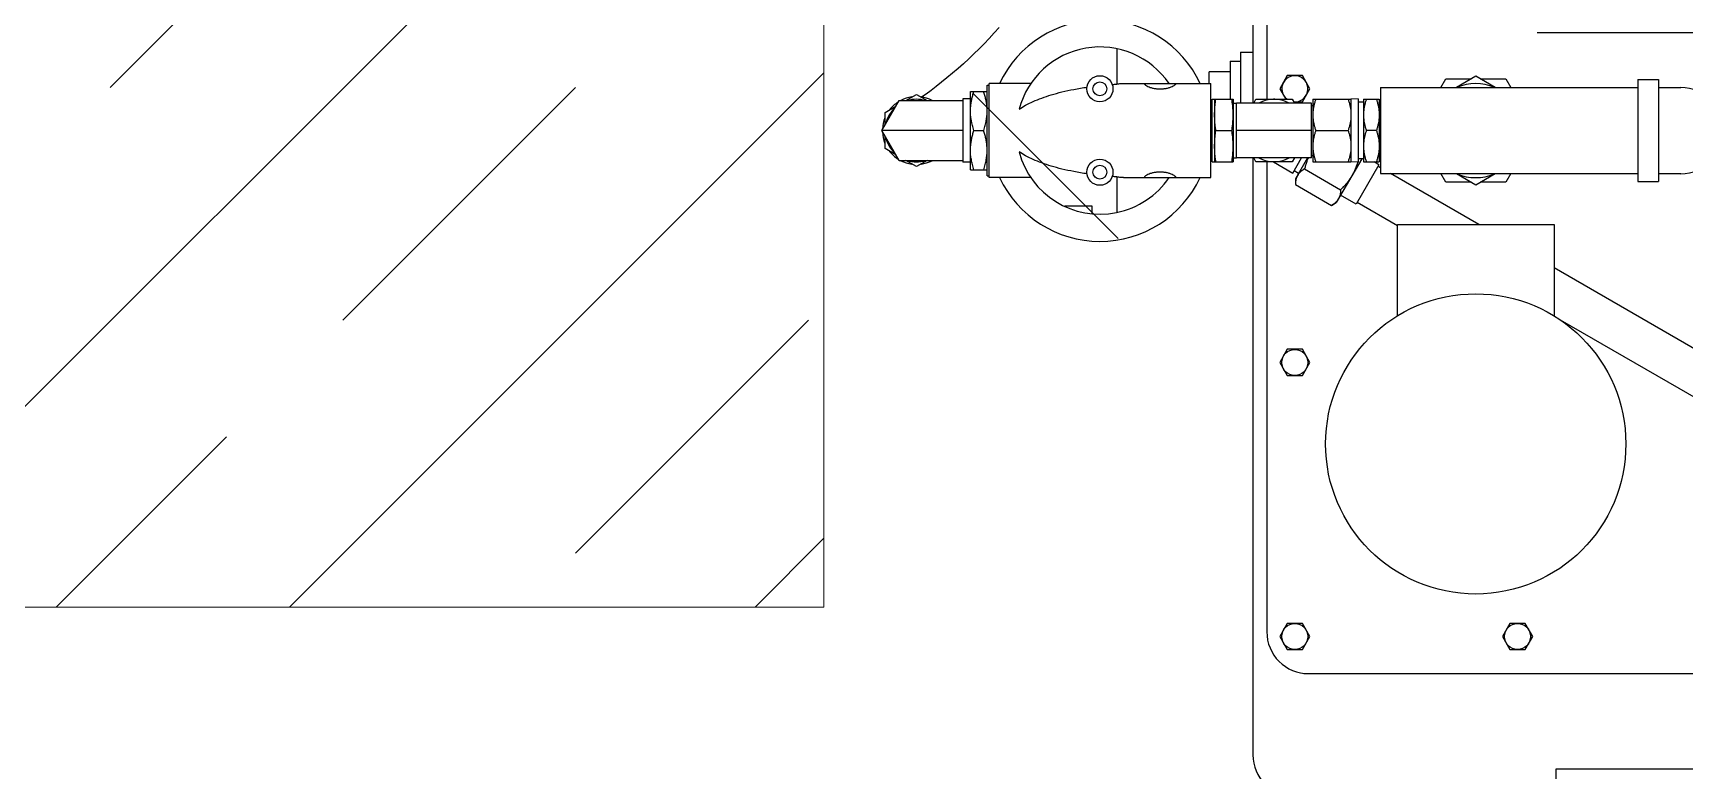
# Model space of a CAD drawing. Extents: x -18489 to 195597, y -1599 to 112111.
# Drawn here: x -16872.9 to -16772.5, y 8096.4 to 8141.2 of the extents above; entities that cross this region are included whole.
import ezdxf

# ---------------------------------------------------------------- set-up
doc = ezdxf.new("R2010")
doc.units = 0
doc.header["$LTSCALE"] = 100
doc.layers.add('188K-SM-03-F10-MECH-EQ-Y2257103$0$Micron CUP L10 CDA EQU$0$M-EQPM-AD', color=5, linetype='Continuous')

# ---------------------------------------------------------------- blocks, each defined once
blk = doc.blocks.new('188K-SM-03-F10-MECH-EQ-Y2257103$0$Micron CUP L10 CDA EQU$0$XCM7Q30CDA-200K$0$xCUP-L40-M03-HVAC-EQ$0$xCUP-L40-M03-HVAC-EQ$0$XCUP-L40-HVAC-EQ$0$C700')
for p, q in [((525.5, 353.1), (525.5, 378.5)), ((-525.5, 353.1), (525.5, 353.1)), ((709.6, -18.3), (709.6, 344.5)), ((675.7, 295.1), (421.9, 295.1)), ((544.2, 280.4), (539.6, 272.5)), ((539.6, 272.5), (544.2, 264.6)), ((553.4, 280.4), (544.2, 280.4)), ((557.9, 272.5), (553.4, 280.4)), ((553.4, 264.6), (557.9, 272.5)), ((679.5, 280.4), (674.9, 272.5)), ((674.9, 272.5), (679.5, 264.6)), ((688.7, 280.4), (679.5, 280.4)), ((693.3, 272.5), (688.7, 280.4)), ((688.7, 264.6), (693.3, 272.5)), ((544.2, 264.6), (553.4, 264.6)), ((679.5, 264.6), (688.7, 264.6)), ((701.1, -15.9), (701.1, 269.7)), ((389.5, 157.1), (522.7, 80.2)), ((394.2, 125), (526.6, 48.6)), ((679.5, 113.9), (674.9, 106)), ((688.7, 113.9), (679.5, 113.9)), ((693.3, 106), (688.7, 113.9)), ((674.9, 106), (679.5, 98)), ((688.7, 98), (693.3, 106)), ((679.5, 98), (688.7, 98)), ((526.6, 22.2), (526.6, 77.7)), ((621.8, 77.7), (621.8, 22.2)), ((879.8, -57.6), (791.4, 30.7)), ((621.8, 22.2), (526.6, 22.2)), ((572.4, 22.2), (626, -8.8)), ((621.8, 23), (646.3, 8.8)), ((661.8, 10.6), (658.9, 8.9)), ((683.7, -2.1), (661.8, 10.6)), ((792.3, -6.8), (792.3, 14.8)), ((807.2, 15.6), (807.2, 11.1)), ((807.2, 11.1), (823.9, 11.1)), ((633, -14.1), (646.8, 9.8)), ((643.4, -17.8), (658.9, 8.9)), ((646.8, 9.8), (656.3, 4.4)), ((678.2, -11.6), (656.3, 1.1)), ((463.1, -8.8), (449.6, -8.8)), ((475.8, -4), (463.1, -4)), ((463.1, -65.9), (463.1, -4)), ((475.8, -65.9), (475.8, -4)), ((632.1, -8.8), (475.8, -8.8)), ((552.9, -8.8), (556, -3.5)), ((556, -3.5), (571.6, -3.5)), ((574.2, -2), (562.4, -8.8)), ((585.9, -8.8), (574.2, -2)), ((576.8, -3.5), (592.3, -3.5)), ((592.3, -3.5), (595.4, -8.8)), ((632.1, -61.1), (632.1, -8.8)), ((676.3, -18.3), (683.7, -5.5)), ((685.3, -9.1), (680, -18.3)), ((681.8, -8.8), (684.5, -10.4)), ((682.4, -7.7), (682.5, -7.5)), ((682.5, -7.5), (682.6, -7.4)), ((683.7, -5.5), (683.7, -2.1)), ((697, -15.9), (685.3, -9.1)), ((735.2, -6.4), (735.2, -63.5)), ((788.2, -6.4), (735.2, -6.4)), ((756.4, -6.4), (756.4, -6.6)), ((775.5, -6.4), (775.5, -6.6)), ((844.4, -6.4), (869.7, -6.4)), ((844.4, -6.4), (869.7, -6.4)), ((869.7, -6.4), (869.7, -63.5)), ((871, -7.5), (869.7, -7.5)), ((871, -7.5), (871, -62.4)), ((632.1, -12.3), (633.6, -13.2)), ((632.8, -54), (632.8, -15.9)), ((642.4, -15.9), (632.8, -15.9)), ((633, -14.1), (636, -15.9)), ((642.4, -54), (642.4, -15.9)), ((642.4, -17.8), (645.7, -17.8)), ((645.7, -54.2), (645.7, -15.7)), ((645.7, -15.7), (650, -15.9)), ((650, -54), (650, -15.9)), ((673.1, -15.9), (650, -15.9)), ((673.1, -54), (673.1, -15.9)), ((673.9, -19.8), (673.1, -19.8)), ((673.9, -18.3), (673.9, -51.6)), ((673.9, -18.3), (719.5, -18.3)), ((684.3, -18.3), (685.7, -15.9)), ((685.7, -15.9), (707.7, -15.9)), ((696.7, -15.7), (696.4, -15.9)), ((707.7, -15.9), (709.1, -18.3)), ((719.5, -18.3), (719.5, -51.6)), ((721.6, -18.3), (719.5, -18.3)), ((721.6, -54), (721.6, -15.9)), ((734.4, -15.9), (721.6, -15.9)), ((732.8, -54), (732.8, -15.9)), ((734.4, -15.9), (734.4, -54)), ((881.2, -11.1), (871, -11.1)), ((881.2, -11.1), (881.2, -58.7)), ((881.2, -15.8), (885.8, -15.8)), ((885.8, -54.1), (885.8, -15.8)), ((924.5, -16.7), (885.8, -16.7)), ((907.5, -16.7), (914, -13)), ((914, -13), (920.4, -16.7)), ((924.5, -16.7), (935, -34.9)), ((926.5, -20.2), (933, -24)), ((933, -24), (933, -31.4)), ((634.5, -34.9), (640.7, -34.9)), ((671.4, -34.9), (651.7, -34.9)), ((673.9, -34.9), (719.5, -34.9)), ((732.1, -34.9), (722.3, -34.9)), ((879, -34.9), (873.1, -34.9)), ((885.8, -34.9), (935, -34.9)), ((935, -34.9), (924.5, -53.2)), ((933, -38.5), (933, -45.9)), ((673.9, -50.1), (673.1, -50.1)), ((933, -45.9), (926.5, -49.7)), ((642.4, -54), (632.8, -54)), ((642.4, -52.1), (645.7, -52.1)), ((645.7, -54.2), (650, -54)), ((673.1, -54), (650, -54)), ((673.9, -51.6), (719.5, -51.6)), ((679.5, -52.4), (674.9, -60.3)), ((684.8, -52.4), (679.5, -52.4)), ((685.7, -54), (684.3, -51.6)), ((707.7, -54), (685.7, -54)), ((693.3, -60.3), (689.6, -54)), ((696.4, -54), (696.7, -54.2)), ((696.7, -54.2), (697, -54)), ((701.1, -303.1), (701.1, -54)), ((709.1, -51.6), (707.7, -54)), ((709.6, -303.1), (709.6, -51.6)), ((717.1, -82.6), (717.1, -51.6)), ((721.6, -51.6), (719.5, -51.6)), ((734.4, -54), (721.6, -54)), ((723.4, -77), (723.4, -54)), ((881.2, -58.7), (871, -58.7)), ((881.2, -54.1), (885.8, -54.1)), ((924.5, -53.2), (885.8, -53.2)), ((914, -56.9), (907.5, -53.2)), ((920.4, -53.2), (914, -56.9)), ((463.1, -61.1), (449.6, -61.1)), ((475.8, -65.9), (463.1, -65.9)), ((632.1, -61.1), (475.8, -61.1)), ((556, -66.4), (552.9, -61.1)), ((571.6, -66.4), (556, -66.4)), ((562.4, -61.1), (574.2, -67.9)), ((574.2, -67.9), (585.9, -61.1)), ((592.3, -66.4), (576.8, -66.4)), ((595.4, -61.1), (592.3, -66.4)), ((674.9, -60.3), (679.5, -68.3)), ((679.5, -68.3), (688.7, -68.3)), ((688.7, -68.3), (693.3, -60.3)), ((788.2, -63.5), (735.2, -63.5)), ((736.1, -63.5), (736.1, -70.6)), ((756.4, -63.3), (756.4, -63.5)), ((775.5, -63.3), (775.5, -63.5)), ((792.3, -84.7), (792.3, -63.1)), ((844.4, -63.5), (869.7, -63.5)), ((871, -62.4), (869.7, -62.4)), ((723.4, -77), (717.1, -77)), ((723.4, -70.6), (736.1, -70.6)), ((717.1, -82.6), (709.6, -82.6)), ((426.8, -94.2), (536.8, -94.2))]:
    blk.add_line(p, q)
blk.add_lwpolyline([(863.8, -97.5), (866.7, -94.2), (869.7, -90.9), (872.8, -87.7), (875.9, -84.6), (879, -81.5), (882.2, -78.5), (885.4, -75.5), (888.7, -72.6), (892, -69.7), (895.4, -66.9), (898.7, -64.3), (902, -61.7), (905.1, -59.3), (908.1, -57.1), (910.8, -55.3)])
for centre, radius in [((548.8, 272.5), 7.93), ((684.1, 272.5), 7.93), ((574.2, 155.5), 91.2), ((684.1, 106), 7.93), ((802.5, -9.6), 7.93), ((802.5, -9.6), 4.21), ((802.5, -60.3), 7.93), ((802.5, -60.3), 4.21)]:
    blk.add_circle(centre, radius)
for centre, radius, start, end in [((684.6, 344.5), 25, 0, 90), ((675.7, 269.7), 25.4, 359.9989, 89.9989), ((675.7, 269.7), 25.4, 81.3788, 90), ((802.5, -34.9), 67.3, 25.1208, 154.8792), ((802.5, -34.9), 50.8, 101.537, 145.7711), ((802.5, -34.9), 50.8, 14.8296, 101.537), ((449.6, -34.9), 26.2, 90, 270), ((574.2, -34.9), 28.6, 66.4738, 113.5262), ((631.3, -18.3), 1.51, 0, 60.3394), ((696.7, -34.9), 19, 61.0682, 118.9318), ((735.6, -18.3), 1.52, 107.4596, 143.1301), ((914, -34.9), 20.6, 97.8564, 117.4383), ((914, -34.9), 19, 73.4536, 106.5464), ((914, -34.9), 20.6, 62.5617, 82.1436), ((914, -34.9), 20.6, 37.8528, 57.4382), ((914, -34.9), 19, 13.4536, 46.5464), ((914, -34.9), 20.6, 2.5639, 22.1444), ((914, -34.9), 19, 313.4536, 346.5464), ((914, -34.9), 20.6, 337.8556, 357.4361), ((802.5, -34.9), 50.8, 214.2289, 345.1704), ((914, -34.9), 20.6, 302.5618, 322.1472), ((631.3, -51.6), 1.51, 299.6606, 0), ((684.1, -60.3), 7.93, 84.836, 53.2522), ((696.7, -34.9), 19, 241.0682, 298.9318), ((735.6, -51.6), 1.52, 216.8699, 252.5404), ((914, -34.9), 20.6, 242.5617, 262.1436), ((914, -34.9), 19, 253.4536, 286.5464), ((914, -34.9), 20.6, 277.8564, 297.4383), ((574.2, -34.9), 28.6, 246.4738, 293.5262), ((802.5, -34.9), 67.3, 205.1208, 334.8792)]:
    blk.add_arc(centre, radius, start, end)
for points, knots in [([(657.6, 6.7), (657.8, 7), (658.2, 7.6), (658.9, 8.4), (659.7, 9.2), (660.7, 9.9), (661.4, 10.4), (661.8, 10.6)], [0, 0, 0, 0, 1.080528, 2.179259, 3.316716, 4.517878, 5.819269, 5.819269, 5.819269, 5.819269]), ([(649.3, -7.6), (649.7, -7), (650.5, -5.7), (651.7, -4), (653.1, -2.2), (654.7, -0.6), (655.7, 0.5), (656.3, 1.1)], [0, 0, 0, 0, 2.17789, 4.360619, 6.562486, 8.81217, 11.160526, 11.160526, 11.160526, 11.160526]), ([(656.3, 1.1), (656.3, 1.5), (656.3, 2.3), (656.5, 3.5), (656.7, 4.7), (657.1, 5.7), (657.4, 6.4), (657.6, 6.7)], [0, 0, 0, 0, 1.30143, 2.502891, 3.640363, 4.73897, 5.81927, 5.81927, 5.81927, 5.81927]), ([(645.9, -15.7), (646.2, -15), (646.6, -13.6), (647.4, -11.5), (648.3, -9.5), (649, -8.2), (649.3, -7.6)], [0, 0, 0, 0, 2.238117, 4.43714, 6.611469, 8.778022, 8.778022, 8.778022, 8.778022]), ([(678.2, -11.6), (678.6, -11.4), (679.3, -10.9), (680.3, -10.2), (681.1, -9.4), (681.8, -8.6), (682.2, -8), (682.4, -7.7)], [0, 0, 0, 0, 1.30143, 2.502891, 3.640363, 4.73897, 5.81927, 5.81927, 5.81927, 5.81927]), ([(682.6, -7.4), (682.7, -7.1), (683, -6.6), (683.3, -5.7), (683.5, -4.5), (683.7, -3.3), (683.7, -2.5), (683.7, -2.1)], [0, 0, 0, 0, 0.721583, 1.820314, 2.957771, 4.158933, 5.460325, 5.460325, 5.460325, 5.460325]), ([(756.4, -6.6), (756.4, -6.8), (756.6, -7), (756.8, -7.1), (756.9, -7.2)], [0, 0, 0, 0, 0.4566956, 0.7096273, 0.7096273, 0.7096273, 0.7096273]), ([(756.9, -7.2), (757.1, -7.3), (757.6, -7.7), (758.7, -8.2), (760.1, -8.8), (761.9, -9.3), (763.9, -9.6), (766, -9.7), (768, -9.6), (770, -9.3), (771.8, -8.8), (773.3, -8.2), (774.3, -7.7), (774.9, -7.3), (775, -7.2)], [0, 0, 0, 0, 0.652769, 1.939406, 3.512756, 5.379188, 7.431598, 9.530261, 11.631011, 13.686314, 15.552341, 17.125685, 18.415476, 19.069268, 19.069268, 19.069268, 19.069268]), ([(775, -7.2), (775.1, -7.1), (775.3, -7), (775.5, -6.8), (775.5, -6.6)], [0, 0, 0, 0, 0.2532646, 0.7105558, 0.7105558, 0.7105558, 0.7105558]), ([(788.2, -6.4), (788.7, -6.4), (789.7, -6.4), (791, -6.5), (791.9, -6.7), (792.3, -6.8)], [0, 0, 0, 0, 1.488058, 2.856407, 4.115605, 4.115605, 4.115605, 4.115605]), ([(792.3, -6.8), (792.7, -6.8), (793.6, -6.9), (794.5, -6.9), (795, -7)], [0, 0, 0, 0, 1.339588, 2.663248, 2.663248, 2.663248, 2.663248]), ([(810.3, -8.6), (813, -9), (818.1, -9.9), (825.4, -11.4), (831.9, -13.2), (837.7, -15.1), (842.9, -17.2), (847.5, -19.4), (850.3, -21.1), (851.5, -22)], [0, 0, 0, 0, 8.122181, 15.509971, 22.235454, 28.361475, 33.941887, 39.019607, 43.628905, 43.628905, 43.628905, 43.628905]), ([(632.8, -25.4), (632.8, -24.8), (632.9, -23.6), (633.1, -21.7), (633.5, -19.8), (633.9, -17.9), (634.3, -16.6), (634.5, -15.9)], [0, 0, 0, 0, 1.870087, 3.75195, 5.663912, 7.636209, 9.712709, 9.712709, 9.712709, 9.712709]), ([(642.4, -25.4), (642.4, -24.8), (642.3, -23.6), (642.1, -21.7), (641.8, -19.8), (641.3, -17.9), (640.9, -16.6), (640.7, -15.9)], [0, 0, 0, 0, 1.870087, 3.75195, 5.663912, 7.636209, 9.712709, 9.712709, 9.712709, 9.712709]), ([(650, -25.4), (650, -24.8), (650, -23.6), (650.2, -21.7), (650.6, -19.8), (651.1, -17.9), (651.5, -16.6), (651.7, -15.9)], [0, 0, 0, 0, 1.870087, 3.75195, 5.663912, 7.636209, 9.712709, 9.712709, 9.712709, 9.712709]), ([(673.1, -25.4), (673.1, -24.8), (673.1, -23.6), (672.9, -21.7), (672.5, -19.8), (672, -17.9), (671.6, -16.6), (671.4, -15.9)], [0, 0, 0, 0, 1.870087, 3.75195, 5.663912, 7.636209, 9.712709, 9.712709, 9.712709, 9.712709]), ([(676, -18.3), (676, -18.2), (676.4, -17.4), (676.9, -16), (677.6, -13.8), (678, -12.3), (678.2, -11.6)], [0, 0, 0, 0, 0.26749, 2.469357, 4.719041, 7.067397, 7.067397, 7.067397, 7.067397]), ([(722.3, -15.9), (722.2, -16.7), (722, -18.3), (721.7, -20.7), (721.6, -23.1), (721.6, -24.6), (721.6, -25.4)], [0, 0, 0, 0, 2.446877, 4.826938, 7.192205, 9.56241, 9.56241, 9.56241, 9.56241]), ([(732.1, -15.9), (732.2, -16.7), (732.4, -18.3), (732.7, -20.7), (732.8, -23.1), (732.8, -24.6), (732.8, -25.4)], [0, 0, 0, 0, 2.446877, 4.826938, 7.192205, 9.56241, 9.56241, 9.56241, 9.56241]), ([(873.1, -11.1), (872.8, -12.2), (872.2, -14.2), (871.5, -17.2), (871.1, -20.1), (871, -22.1), (871, -23)], [0, 0, 0, 0, 3.224968, 6.266086, 9.218657, 12.139696, 12.139696, 12.139696, 12.139696]), ([(879, -11.1), (879.4, -12.2), (880, -14.2), (880.6, -17.2), (881.1, -20.1), (881.2, -22.1), (881.2, -23)], [0, 0, 0, 0, 3.224968, 6.266086, 9.218657, 12.139696, 12.139696, 12.139696, 12.139696]), ([(634.5, -34.9), (634.3, -34.3), (633.9, -33), (633.5, -31.1), (633.1, -29.2), (632.9, -27.3), (632.8, -26), (632.8, -25.4)], [0, 0, 0, 0, 2.076433, 4.049217, 5.961261, 7.84294, 9.712709, 9.712709, 9.712709, 9.712709]), ([(640.7, -34.9), (640.9, -34.3), (641.3, -33), (641.8, -31.1), (642.1, -29.2), (642.3, -27.3), (642.4, -26), (642.4, -25.4)], [0, 0, 0, 0, 2.076433, 4.049217, 5.961261, 7.84294, 9.712709, 9.712709, 9.712709, 9.712709]), ([(651.7, -34.9), (651.5, -34.3), (651.1, -33), (650.6, -31.1), (650.2, -29.2), (650, -27.3), (650, -26), (650, -25.4)], [0, 0, 0, 0, 2.076433, 4.049217, 5.961261, 7.84294, 9.712709, 9.712709, 9.712709, 9.712709]), ([(671.4, -34.9), (671.6, -34.3), (672, -33), (672.5, -31.1), (672.9, -29.2), (673.1, -27.3), (673.1, -26), (673.1, -25.4)], [0, 0, 0, 0, 2.076433, 4.049217, 5.961261, 7.84294, 9.712709, 9.712709, 9.712709, 9.712709]), ([(721.6, -25.4), (721.6, -26.1), (721.6, -27.3), (721.7, -29.2), (721.8, -31.1), (722.1, -33), (722.2, -34.3), (722.3, -34.9)], [0, 0, 0, 0, 1.896918, 3.789296, 5.683845, 7.599731, 9.562624, 9.562624, 9.562624, 9.562624]), ([(732.8, -25.4), (732.8, -26.1), (732.8, -27.3), (732.7, -29.2), (732.6, -31.1), (732.3, -33), (732.2, -34.3), (732.1, -34.9)], [0, 0, 0, 0, 1.896918, 3.789296, 5.683845, 7.599731, 9.562624, 9.562624, 9.562624, 9.562624]), ([(871, -23), (871, -23.8), (871.1, -25.4), (871.3, -27.7), (871.8, -30.1), (872.4, -32.5), (872.9, -34.1), (873.1, -34.9)], [0, 0, 0, 0, 2.335994, 4.686279, 7.076086, 9.545471, 12.140886, 12.140886, 12.140886, 12.140886]), ([(881.2, -23), (881.2, -23.8), (881.1, -25.4), (880.8, -27.7), (880.4, -30.1), (879.8, -32.5), (879.3, -34.1), (879, -34.9)], [0, 0, 0, 0, 2.335994, 4.686279, 7.076086, 9.545471, 12.140886, 12.140886, 12.140886, 12.140886]), ([(632.8, -44.5), (632.8, -43.8), (632.9, -42.6), (633.1, -40.7), (633.5, -38.8), (633.9, -36.9), (634.3, -35.6), (634.5, -34.9)], [0, 0, 0, 0, 1.870087, 3.75195, 5.663912, 7.636209, 9.712709, 9.712709, 9.712709, 9.712709]), ([(642.4, -44.5), (642.4, -43.8), (642.3, -42.6), (642.1, -40.7), (641.8, -38.8), (641.3, -36.9), (640.9, -35.6), (640.7, -34.9)], [0, 0, 0, 0, 1.870087, 3.75195, 5.663912, 7.636209, 9.712709, 9.712709, 9.712709, 9.712709]), ([(650, -44.5), (650, -43.8), (650, -42.6), (650.2, -40.7), (650.6, -38.8), (651.1, -36.9), (651.5, -35.6), (651.7, -34.9)], [0, 0, 0, 0, 1.870087, 3.75195, 5.663912, 7.636209, 9.712709, 9.712709, 9.712709, 9.712709]), ([(673.1, -44.5), (673.1, -43.8), (673.1, -42.6), (672.9, -40.7), (672.5, -38.8), (672, -36.9), (671.6, -35.6), (671.4, -34.9)], [0, 0, 0, 0, 1.870087, 3.75195, 5.663912, 7.636209, 9.712709, 9.712709, 9.712709, 9.712709]), ([(722.3, -34.9), (722.2, -35.8), (722, -37.3), (721.7, -39.7), (721.6, -42.1), (721.6, -43.7), (721.6, -44.5)], [0, 0, 0, 0, 2.446877, 4.826938, 7.192205, 9.56241, 9.56241, 9.56241, 9.56241]), ([(732.1, -34.9), (732.2, -35.8), (732.4, -37.3), (732.7, -39.7), (732.8, -42.1), (732.8, -43.7), (732.8, -44.5)], [0, 0, 0, 0, 2.446877, 4.826938, 7.192205, 9.56241, 9.56241, 9.56241, 9.56241]), ([(873.1, -34.9), (872.8, -36), (872.2, -38), (871.5, -41), (871.1, -43.9), (871, -45.9), (871, -46.8)], [0, 0, 0, 0, 3.224968, 6.266086, 9.218657, 12.139696, 12.139696, 12.139696, 12.139696]), ([(879, -34.9), (879.4, -36), (880, -38), (880.6, -41), (881.1, -43.9), (881.2, -45.9), (881.2, -46.8)], [0, 0, 0, 0, 3.224968, 6.266086, 9.218657, 12.139696, 12.139696, 12.139696, 12.139696]), ([(634.5, -54), (634.3, -53.3), (633.9, -52), (633.5, -50.1), (633.1, -48.2), (632.9, -46.3), (632.8, -45.1), (632.8, -44.5)], [0, 0, 0, 0, 2.076433, 4.049217, 5.961261, 7.84294, 9.712709, 9.712709, 9.712709, 9.712709]), ([(640.7, -54), (640.9, -53.3), (641.3, -52), (641.8, -50.1), (642.1, -48.2), (642.3, -46.3), (642.4, -45.1), (642.4, -44.5)], [0, 0, 0, 0, 2.076433, 4.049217, 5.961261, 7.84294, 9.712709, 9.712709, 9.712709, 9.712709]), ([(651.7, -54), (651.5, -53.3), (651.1, -52), (650.6, -50.1), (650.2, -48.2), (650, -46.3), (650, -45.1), (650, -44.5)], [0, 0, 0, 0, 2.076433, 4.049217, 5.961261, 7.84294, 9.712709, 9.712709, 9.712709, 9.712709]), ([(671.4, -54), (671.6, -53.3), (672, -52), (672.5, -50.1), (672.9, -48.2), (673.1, -46.3), (673.1, -45.1), (673.1, -44.5)], [0, 0, 0, 0, 2.076433, 4.049217, 5.961261, 7.84294, 9.712709, 9.712709, 9.712709, 9.712709]), ([(721.6, -44.5), (721.6, -45.1), (721.6, -46.4), (721.7, -48.3), (721.8, -50.2), (722.1, -52.1), (722.2, -53.3), (722.3, -54)], [0, 0, 0, 0, 1.896918, 3.789296, 5.683845, 7.599731, 9.562624, 9.562624, 9.562624, 9.562624]), ([(732.8, -44.5), (732.8, -45.1), (732.8, -46.4), (732.7, -48.3), (732.6, -50.2), (732.3, -52.1), (732.2, -53.3), (732.1, -54)], [0, 0, 0, 0, 1.896918, 3.789296, 5.683845, 7.599731, 9.562624, 9.562624, 9.562624, 9.562624]), ([(851.5, -47.9), (850.3, -48.8), (847.5, -50.5), (842.9, -52.7), (837.7, -54.8), (831.9, -56.7), (825.4, -58.5), (818.1, -60), (813, -60.9), (810.3, -61.3)], [0, 0, 0, 0, 4.608953, 9.687042, 15.267938, 21.394328, 28.119978, 35.507541, 43.628905, 43.628905, 43.628905, 43.628905]), ([(871, -46.8), (871, -47.6), (871.1, -49.2), (871.3, -51.5), (871.8, -53.9), (872.4, -56.3), (872.9, -57.9), (873.1, -58.7)], [0, 0, 0, 0, 2.335994, 4.686279, 7.076086, 9.545471, 12.140886, 12.140886, 12.140886, 12.140886]), ([(881.2, -46.8), (881.2, -47.6), (881.1, -49.2), (880.8, -51.5), (880.4, -53.9), (879.8, -56.3), (879.3, -57.9), (879, -58.7)], [0, 0, 0, 0, 2.335994, 4.686279, 7.076086, 9.545471, 12.140886, 12.140886, 12.140886, 12.140886]), ([(775, -62.7), (774.9, -62.6), (774.3, -62.2), (773.3, -61.7), (771.8, -61.1), (770, -60.6), (768, -60.3), (766, -60.2), (763.9, -60.3), (761.9, -60.6), (760.1, -61.1), (758.7, -61.7), (757.6, -62.2), (757.1, -62.6), (756.9, -62.7)], [0, 0, 0, 0, 0.653791, 1.943582, 3.516927, 5.382954, 7.438257, 9.539006, 11.637669, 13.69008, 15.556512, 17.129862, 18.416499, 19.069268, 19.069268, 19.069268, 19.069268]), ([(756.9, -62.7), (756.8, -62.8), (756.6, -62.9), (756.4, -63.1), (756.4, -63.3)], [0, 0, 0, 0, 0.2529316, 0.7096273, 0.7096273, 0.7096273, 0.7096273]), ([(792.3, -63.1), (791.9, -63.2), (791, -63.4), (789.7, -63.5), (788.7, -63.5), (788.2, -63.5)], [0, 0, 0, 0, 1.259241, 2.627585, 4.115605, 4.115605, 4.115605, 4.115605]), ([(795, -62.9), (794.5, -63), (793.6, -63), (792.7, -63.1), (792.3, -63.1)], [0, 0, 0, 0, 1.323665, 2.663248, 2.663248, 2.663248, 2.663248])]:
    blk.add_open_spline(points, degree=3, knots=knots)
for points, start_tangent, end_tangent in [([(645.4, -17.8), (645.7, -16.5)], (0.243182, 0.969981), (0.267823, 0.963468)), ([(775.2, -62.9), (775, -62.7)], (-0.760567, 0.64926), (-0.795147, 0.606416)), ([(775.5, -63.3), (775.2, -62.9)], (0, 1), (-0.760567, 0.64926))]:
    blk.add_spline(points, degree=3, dxfattribs=dict(start_tangent=start_tangent, end_tangent=end_tangent))
blk = doc.blocks.new('188K-SM-03-F10-MECH-EQ-Y2257103')
at = {"layer": '188K-SM-03-F10-MECH-EQ-Y2257103$0$Micron CUP L10 CDA EQU$0$M-EQPM-AD', "lineweight": 0, "ltscale": 0.1}
h = blk.add_hatch(dxfattribs=at)
h.set_pattern_fill('JIS_STN_1E', color=256, scale=20)
h.set_pattern_definition([(45, (5186.516, 706.187), (-14.142136, 14.142136), []), (45, (5200.616, 706.187), (-14.142136, 14.142136), [20, -10])])
h.paths.add_polyline_path([(-16954.81, 8106.33), (-16824.81, 8106.33), (-16824.81, 8386.33), (-16954.81, 8386.33)])
blk.add_lwpolyline([(-16954.81, 8106.33), (-16824.81, 8106.33), (-16824.81, 8386.33), (-16954.81, 8386.33)], close=True, dxfattribs=at)
at = {"layer": '188K-SM-03-F10-MECH-EQ-Y2257103$0$Micron CUP L10 CDA EQU$0$M-EQPM-AD', "lineweight": 0, "ltscale": 0.1, "xscale": 0.1, "yscale": 0.1, "zscale": 0.1, "rotation": 179.9999999999998}
blk.add_blockref('188K-SM-03-F10-MECH-EQ-Y2257103$0$Micron CUP L10 CDA EQU$0$XCM7Q30CDA-200K$0$xCUP-L40-M03-HVAC-EQ$0$xCUP-L40-M03-HVAC-EQ$0$XCUP-L40-HVAC-EQ$0$C700', (-16727.79, 8131.79), dxfattribs=at)

msp = doc.modelspace()

# ---------------------------------------------------------------- block references
msp.add_blockref('188K-SM-03-F10-MECH-EQ-Y2257103', (0, 0))

doc.saveas('drawing.dxf')
